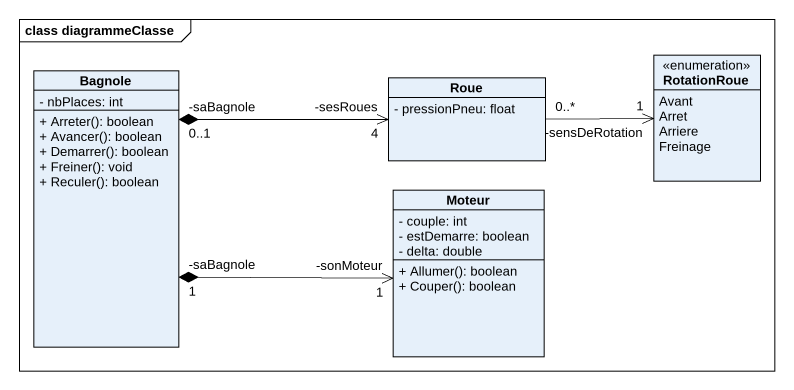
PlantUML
@startuml
mainframe class diagrammeClasse
hide circle
hide empty members
skinparam classAttributeIconSize 0
class Bagnole {
  - nbPlaces: int
  + Arreter(): boolean
  + Avancer(): boolean
  + Demarrer(): boolean
  + Freiner(): void
  + Reculer(): boolean
}
class Roue {
  - pressionPneu: float
}
enum RotationRoue {
  Avant
  Arret
  Arriere
  Freinage
}
class Moteur {
  - couple: int
  - estDemarre: boolean
  - delta: double
  + Allumer(): boolean
  + Couper(): boolean
}
Roue "-sesRoues\n4" <-left-* "-saBagnole\n0..1" Bagnole
Roue "0..*" -right-> "-sensDeRotation\n1" RotationRoue
Moteur "-sonMoteur\n1" <-left-* "-saBagnole\n1" Bagnole
@enduml
